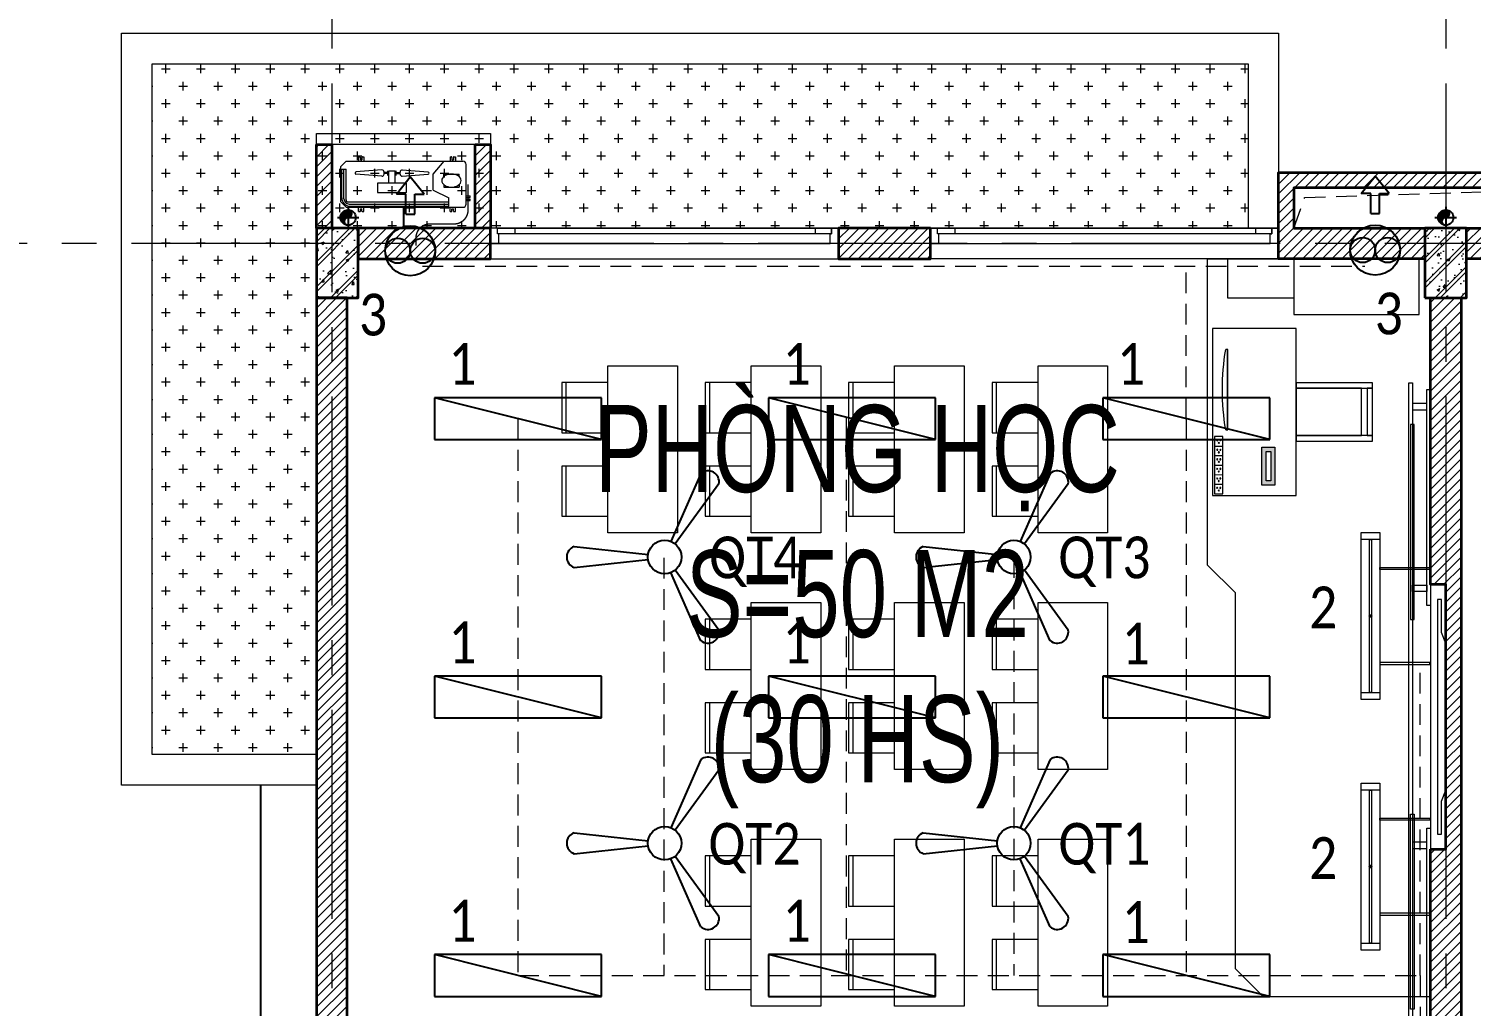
# Model space of a CAD drawing. Header units: millimetres. Extents: x 18326 to 214271, y -298828 to -198730.
# Drawn here: x 49172 to 59529, y -216608 to -209588 of the extents above; entities that cross this region are included whole.
import ezdxf
from ezdxf.enums import TextEntityAlignment as Align

# ---------------------------------------------------------------- set-up
doc = ezdxf.new("R2010")
doc.units = ezdxf.units.MM
doc.header["$LTSCALE"] = 20
doc.header["$MEASUREMENT"] = 0
for name, pattern in [('DASHED2', [0.375, 0.25, -0.125]), ('HIDDEN', [0.375, 0.25, -0.125]), ('xref LC GK$0$CENTER2', [1.125, 0.75, -0.125, 0.125, -0.125]), ('xref_mb.A2$0$2.Mat bang dien hinh$0$ACAD_ISO08W100', [36, 24, -3, 6, -3]), ('xref_mb.A2$0$HIDDEN', [0.375, 0.25, -0.125])]:
    doc.linetypes.add(name, pattern=pattern)
doc.layers.get('0').update_dxf_attribs({"lineweight": 0})
doc.layers.get('Defpoints').update_dxf_attribs({"color": 1, "lineweight": 25})
for name, color, linetype in [('!Cetech-TBD', 2, 'Continuous'), ('11TBDIEN', 6, 'Continuous'), ('CDC-E-Note', 3, 'Continuous'), ('CETECH-TBD', 2, 'Continuous'), ('TBD', 2, 'Continuous'), ('xref_mb.A2$0$1.TH_TM', 5, 'xref_mb.A2$0$TM'), ('xref_mb.A2$0$KV-Net thay 3', 251, 'Continuous')]:
    doc.layers.add(name, color=color, linetype=linetype)
for name, color, linetype, lineweight in [('0.MAU XANH- DAY DIEN', 3, 'HIDDEN', 20), ('1.5 Thiết bị điện', 2, 'Continuous', 9), ('KV-Cay xanh', 78, 'Continuous', 5), ('KV-Text', 7, 'Continuous', 25), ('xref LC GK$0$KV-Net truc', 251, 'xref LC GK$0$CENTER2', 9), ('xref_mb.A2$0$KV-Cat be tong', 6, 'Continuous', 35), ('xref_mb.A2$0$KV-Cat tuong', 4, 'Continuous', 35), ('xref_mb.A2$0$KV-Cay xanh', 78, 'Continuous', 5), ('xref_mb.A2$0$KV-Cua', 34, 'Continuous', 13), ('xref_mb.A2$0$KV-Hatch', 179, 'Continuous', 5), ('xref_mb.A2$0$KV-Net khuat', 165, 'xref_mb.A2$0$HIDDEN', 9), ('xref_mb.A2$0$KV-Net thay 1', 9, 'Continuous', 20), ('xref_mb.A2$0$KV-Net thay 2', 8, 'Continuous', 13), ('xref_mb.A2$0$KV-Noi that', 35, 'Continuous', 9), ('xref_mb.A2$0$KV-Thiet bi', 59, 'Continuous', 9)]:
    doc.layers.add(name, color=color, linetype=linetype, lineweight=lineweight)
doc.styles.add('uv-abc', font='calibril.ttf', dxfattribs={"width": 0.85})
doc.styles.add('VN', font='arial.ttf', dxfattribs={"width": 0.7})
doc.styles.add('xref_mb.A2$0$TEXT LINE TYPE-UV ABC', font='uv-abc.shx')
doc.linetypes.add('xref_mb.A2$0$TM', pattern='A,16.5,-4,["M",xref_mb.A2$0$TEXT LINE TYPE-UV ABC,S=3,R=0,X=-1.3,Y=-1.3],-4', length=24.5)

# ---------------------------------------------------------------- blocks, each defined once
blk = doc.blocks.new('T3RQƯ')
at = {"layer": 'KV-Text', "color": 8, "insert": (6568, 11805), "char_height": 625, "width": 7837.78, "attachment_point": 1, "style": 'VN'}
blk.add_mtext('\\A1;\\pxqc;PHÒNG HỌC\\PS=50 M2 \\P(30 HS)', dxfattribs=at)
blk = doc.blocks.new('t3')
at = {"layer": 'KV-Text', "color": 8, "xscale": 0.003999999956183369, "yscale": 0.003999999956183369, "zscale": 0.003999999956183369}
blk.add_blockref('T3RQƯ', (7.351, 232.338), dxfattribs=at)
blk = doc.blocks.new('q1')
at = {"layer": 'TBD', "linetype": 'ByBlock'}
for p, q in [((-75, 651), (-18, 119)), ((75, 651), (18, 119)), ((-601, -260), (-112, -44)), ((-526, -390), (-94, -75)), ((526, -390), (94, -75)), ((601, -260), (112, -44))]:
    blk.add_line(p, q, dxfattribs=at)
blk.add_circle((0, 0), 120, dxfattribs=at)
for centre, start, end in [((0, 623), 20.3028, 159.6972), ((-539, -311), 140.3028, 279.6972), ((539, -311), 260.3028, 39.6972)]:
    blk.add_arc(centre, 80, start, end, dxfattribs=at)
blk = doc.blocks.new('DEN CHIEU BANGTAOTHEM')
for p, q in [((-829, -694), (-829, -509)), ((-829, -509), (-759, -509)), ((-829, -694), (-829, -509)), ((-829, -509), (840, -509)), ((-759, -509), (-759, -694)), ((770, -694), (770, -509)), ((770, -509), (840, -509)), ((840, -509), (840, -694)), ((840, -509), (840, -694)), ((-759, -694), (-829, -694)), ((840, -694), (-829, -694)), ((-759, -591), (770, -591)), ((-759, -612), (-759, -591)), ((770, -612), (-759, -612)), ((770, -591), (770, -612)), ((840, -694), (770, -694))]:
    blk.add_line(p, q)
at = {"elevation": 0}
for points in [[(-458, -9), (-458, -509), (-479, -509), (-479, -9)], [(469, -9), (469, -509), (490, -509), (490, -9)]]:
    blk.add_lwpolyline(points, close=True, dxfattribs=at)
at = {"layer": 'Defpoints'}
blk.add_circle((5, -602), 9.3, dxfattribs=at)
blk = doc.blocks.new('QTRTUONG')
for centre, radius in [((-3.779, -2.918), 1.596), ((-3.779, -2.12), 0.798), ((-3.779, -3.716), 0.798)]:
    blk.add_circle(centre, radius)
blk = doc.blocks.new('quat gio1')
for p, q in [((114, 25.4), (114, -25.4)), ((114, 25.4), (228.6, 25.4)), ((228.6, 79.5), (327.3, 0)), ((228.6, 25.4), (228.6, 79.5)), ((114, -25.4), (228.6, -25.4)), ((228.6, -79.5), (327.3, 0)), ((228.6, -25.4), (228.6, -79.5))]:
    blk.add_line(p, q)
at = {"xscale": 89.50243443385698, "yscale": 89.50243443385698, "zscale": 89.50243443385698}
blk.add_blockref('QTRTUONG', (243, 261.2), dxfattribs=at)
blk = doc.blocks.new('l57')
at = {"layer": '!Cetech-TBD'}
for p, q in [((-600, 150), (600, 150)), ((600, 150), (-600, -150)), ((-600, -150), (-600, 150)), ((600, 150), (600, -150)), ((600, -150), (-600, -150))]:
    blk.add_line(p, q, dxfattribs=at)
blk = doc.blocks.new('xref LC GK$0$LC')
at = {"layer": 'xref LC GK$0$KV-Net truc', "color": 8, "ltscale": 100}
for points in [[(21000, 10100), (21000, -15500)], [(29000, 10100), (29000, -15500)], [(117812, -2300), (-10253, -2300)]]:
    blk.add_lwpolyline(points, dxfattribs=at)
blk = doc.blocks.new('xref_mb.A2$0$Module TX2C')
at = {"layer": 'xref_mb.A2$0$KV-Hatch'}
h = blk.add_hatch(dxfattribs=at)
h.set_pattern_fill('ANSI31', color=8, scale=400)
h.set_pattern_definition([(45, (-76471.89, 210604.975), (-35.355339, 35.355339), [])])
h.paths.add_polyline_path([(-16975, -415), (-15945, -415), (-15945, -125), (-18215, -125), (-18215, -415), (-17275, -415), (-17275, -635), (-18325, -635), (-18325, -15), (-15945, -15), (-15945, 185), (-15725, 185), (-15725, -635), (-16975, -635)])
h.paths.add_polyline_path([(-9705, 185), (-9935, 185), (-10725, -415), (-10725, -635), (-9275, -635), (-9275, -415), (-9705, -415)])
h.paths.add_polyline_path([(-10543, -415), (-9925, 54), (-9925, -415)], flags=16)
h.paths.add_polyline_path([(-8245, -415), (-8975, -415), (-8975, -635), (-8245, -635)])
h.paths.add_polyline_path([(-3135, -415), (-1275, -415), (-1275, -635), (-3245, -635), (-3245, -15), (25, -15), (25, -415), (-85, -415), (-85, -125), (-1015, -125), (-1015, -415), (-1235, -415), (-1235, -125), (-3135, -125)])
at = {"layer": 'xref_mb.A2$0$KV-Cat tuong', "color": 8}
blk.add_lwpolyline([(-16975, -415), (-15945, -415), (-15945, -125), (-18215, -125), (-18215, -415), (-17275, -415), (-17275, -635), (-18325, -635), (-18325, -15), (-15945, -15), (-15945, 185), (-15725, 185), (-15725, -635), (-16975, -635), (-16975, -415)], dxfattribs=at)
blk = doc.blocks.new('xref_mb.A2$0$TXBG')
at = {"layer": 'xref_mb.A2$0$KV-Hatch'}
h = blk.add_hatch(dxfattribs=at)
h.set_pattern_fill('ANSI31', color=8, scale=400)
h.set_pattern_definition([(45, (-59346.89, -121470.025), (-35.355339, 35.355339), [])])
h.paths.add_polyline_path([(-110, -950), (0, -950), (0, 950), (-110, 950), (-110, 3010), (110, 3010), (110, -3010), (-110, -3010)])
at = {"layer": 'xref_mb.A2$0$KV-Cat tuong', "color": 8}
blk.add_lwpolyline([(-110, -950), (0, -950), (0, 950), (-110, 950), (-110, 3010), (110, 3010), (110, -3010), (-110, -3010)], close=True, dxfattribs=at)
blk = doc.blocks.new('*U207')
at = {"color": 8, "linetype": 'Continuous'}
for p, q in [((-110, 1240), (-110, -1140)), ((-220, 1125), (-220, -1035)), ((-180, -1035), (-180, 1125)), ((-220, -1200), (-110, -1200))]:
    blk.add_line(p, q, dxfattribs=at)
at = {"color": 8}
for points in [[(-220, 1300), (-110, 1300), (-110, 1240), (-110, 1240), (-110, 1240), (-180, 1240), (-180, 1250), (-220, 1250)], [(-220, -1200), (-110, -1200), (-110, -1140), (-110, -1140), (-110, -1140), (-180, -1140), (-180, -1150), (-220, -1150)]]:
    blk.add_lwpolyline(points, close=True, dxfattribs=at)
at = {"color": 8, "linetype": 'Continuous'}
for points in [[(-180, 1250), (-220, 1250), (-220, 1125), (-180, 1125)], [(-180, -1035), (-220, -1035), (-220, -1150), (-180, -1150)]]:
    blk.add_lwpolyline(points, close=True, dxfattribs=at)
blk = doc.blocks.new('xref_mb.A2$0$cot30x50')
at = {"layer": 'xref_mb.A2$0$KV-Hatch'}
h = blk.add_hatch(dxfattribs=at)
h.set_pattern_fill('CHAU-01', color=8, scale=30, pattern_type=2)
h.set_pattern_definition([(50, (0, 0), (215.178055, -18.82564), [22.5, -247.5]), (355, (0, 0), (-41.6254, 225.65764), [18, -198]), (100.4514, (17.93, -1.57), (173.552815, 206.83186), [19.12206, -210.342634]), (46.1842, (0, 60), (320.172315, -49.6557), [33.75, -371.25]), (96.6356, (26.68, 55.86), (280.39881, 292.23536), [28.68309, -315.5139]), (351.1842, (0, 60), (280.39858, 292.23558), [27, -297]), (21, (30, 45), (179.072116, -120.785667), [22.5, -247.5]), (326, (30, 45), (72.9946, 217.545014), [18, -198]), (71.4514, (44.92, 34.93), (252.06679, 96.75915), [19.12206, -210.342634]), (37.5, (0, 0), (3.6479566, 99.868156), [0, -195.6, 0, -201, 0, -198.75]), (7.5, (0, 0), (78.920861, 118.323514), [0, -114.6, 0, -191.1, 0, -75.75]), (327.5, (-66.9, 0), (160.146731, -6.7664615), [0, -75, 0, -234, 0, -310.5]), (317.5, (-96.9, 0), (174.95585, 30.031495), [0, -97.5, 0, -155.4, 0, -220.5]), (45, (0, 0), (-90.156115, 90.156115), []), (45, (0, 36.75), (-90.156115, 90.156115), [])])
h.paths.add_polyline_path([(-778332, 133391), (-778632, 133391), (-778632, 132891), (-778332, 132891)])
at = {"layer": 'xref_mb.A2$0$KV-Cat be tong', "color": 8}
blk.add_lwpolyline([(-778632, 132891), (-778332, 132891), (-778332, 133391), (-778632, 133391)], close=True, dxfattribs=at)
blk = doc.blocks.new('xref_mb.A2$0$dvct1')
at = {"layer": 'xref_mb.A2$0$KV-Cat be tong', "color": 8}
for p in [(1305428, -124760), (1313388, -124760)]:
    blk.add_blockref('xref_mb.A2$0$cot30x50', p, dxfattribs=at)
blk = doc.blocks.new('xref_mb.A2$0$LCT1')
at = {"layer": 'xref_mb.A2$0$KV-Cat be tong', "color": 8}
blk.add_blockref('xref_mb.A2$0$dvct1', (-526906, -8522), dxfattribs=at)
blk = doc.blocks.new('xref_mb.A2$0$CN')
at = {"color": 8}
for p, q in [((-286.7, -348.5), (-286.7, 378.5)), ((-19.9, 398.4), (-266.8, 398.4)), ((-71.3, 398.4), (-71.3, 423.2)), ((-61.4, 423.2), (-71.3, 423.2)), ((-61.4, 398.4), (-61.4, 423.2)), ((-51.4, 398.4), (-51.4, 423.2)), ((-41.4, 423.2), (-51.4, 423.2)), ((-41.4, 398.4), (-41.4, 423.2)), ((0, -348.5), (0, 378.5)), ((-314, 332, 3.3), (-286.7, 332)), ((-314, 323.4, 3.3), (-314, 332, 3.3)), ((-314, 298.8, 3.3), (-314, 307.4, 3.3)), ((-314, 298.8, 3.3), (-286.7, 298.8)), ((-310.7, 320, 3.3), (-295.8, 320, 3.3)), ((-310.7, 310.8, 3.3), (-295.8, 310.8, 3.3)), ((-295.8, 310.8, 3.3), (-295.8, 320, 3.3)), ((27.3, 332, 3.3), (0, 332)), ((27.3, 298.8, 3.3), (0, 298.8)), ((9.1, 310.8, 3.3), (9.1, 320, 3.3)), ((23.9, 320, 3.3), (9.1, 320, 3.3)), ((23.9, 310.8, 3.3), (9.1, 310.8, 3.3)), ((27.3, 323.4, 3.3), (27.3, 332, 3.3)), ((27.3, 298.8, 3.3), (27.3, 307.4, 3.3)), ((-314, -238, -0.4), (-286.7, -238, -3.8)), ((-314, -246.6, -0.4), (-314, -238, -0.4)), ((-314, -271.2, -0.4), (-314, -262.6, -0.4)), ((-310.7, -249.9, -0.4), (-295.8, -249.9, -0.4)), ((-310.7, -259.2, -0.4), (-295.8, -259.2, -0.4)), ((-295.8, -259.2, -0.4), (-295.8, -249.9, -0.4)), ((27.3, -238, -0.4), (0, -238, -3.8)), ((9.1, -259.2, -0.4), (9.1, -249.9, -0.4)), ((23.9, -249.9, -0.4), (9.1, -249.9, -0.4)), ((23.9, -259.2, -0.4), (9.1, -259.2, -0.4)), ((27.3, -246.6, -0.4), (27.3, -238, -0.4)), ((27.3, -271.2, -0.4), (27.3, -262.6, -0.4)), ((-314, -271.2, -0.4), (-286.7, -271.2, -3.8)), ((-253.5, -381.6), (-286.7, -348.5)), ((0, -348.5), (-33.2, -381.6)), ((27.3, -271.2, -0.4), (0, -271.2, -3.8)), ((-33.2, -381.6), (-253.5, -381.6))]:
    blk.add_line(p, q, dxfattribs=at)
at = {"color": 8, "lineweight": 5}
for p, q in [((-191.1, 354.7), (-206.6, 354.7)), ((-206.6, 260.3), (-206.6, 354.7)), ((-140.7, 354.7), (-125.2, 354.7)), ((-125.2, 260.3), (-125.2, 354.7)), ((-107, 194.7), (-59.8, 290.7)), ((-6.6, 290.7), (-59.8, 290.7)), ((-33.2, -335.2), (-33.2, 290.7)), ((-19.9, -328.5), (-19.9, 290.7)), ((-6.6, -321.9), (-6.6, 290.7)), ((-205.6, 194.7), (-286.7, 261.4)), ((-191.1, 260.3), (-206.6, 260.3)), ((-107, 194.7), (-205.6, 194.7)), ((-140.7, 260.3), (-125.2, 260.3)), ((-232.6, 1), (-219.6, 163.4)), ((-193.5, 1), (-206.5, 163.4)), ((-198.6, -36.3), (-227.4, -36.3)), ((-150.6, -41.8), (-227.4, -41.8)), ((-227.4, -82.2), (-227.4, -41.8)), ((-150.6, -82.2), (-227.4, -82.2)), ((-198.6, -87.7), (-227.4, -87.7)), ((-206.8, -12.2), (-219.3, -12.2)), ((-216.6, -36.3), (-216.6, -12.2)), ((-216.6, -87.7), (-216.6, -111.8)), ((-209.4, -36.3), (-209.4, -12)), ((-209.4, -87.7), (-209.4, -112.1)), ((-232.6, -125.1), (-219.6, -287.4)), ((-206.8, -111.8), (-219.3, -111.8)), ((-193.5, -125.1), (-206.5, -287.4)), ((-46.5, -348.5), (-237.1, -348.5)), ((-237.1, -375), (-237.1, -348.5)), ((-53.1, -361.7), (-237.1, -361.7)), ((-59.7, -375), (-237.1, -375))]:
    blk.add_line(p, q, dxfattribs=at)
blk.add_lwpolyline([(-92.9, -152.2), (-92.9, 28.1), (-150.6, 28.1), (-150.6, -152.2)], close=True, dxfattribs=at)
at = {"color": 8}
for centre, radius, start, end in [((-266.8, 378.5), 19.9, 90, 180), ((-19.9, 378.5), 19.9, 0, 90), ((-310.7, 323.4, 3.3), 3.32, 180, 270), ((-310.7, 307.4, 3.3), 3.32, 90, 180), ((23.9, 323.4, 3.3), 3.32, 270, 0), ((23.9, 307.4, 3.3), 3.32, 0, 90), ((-310.7, -246.6, -0.4), 3.32, 180, 270), ((-310.7, -262.6, -0.4), 3.32, 90, 180), ((23.9, -246.6, -0.4), 3.32, 270, 0), ((23.9, -262.6, -0.4), 3.32, 0, 90)]:
    blk.add_arc(centre, radius, start, end, dxfattribs=at)
at = {"color": 8, "lineweight": 5}
for centre, radius, start, end in [((-213, 161.5), 6.84, 16.36423, 163.63577), ((-219.3, 1), 13.3, 180, 270), ((-206.8, 1), 13.3, 270, 0), ((-219.3, -125.1), 13.3, 90, 180), ((-206.8, -125.1), 13.3, 0, 90), ((-213, -285.5), 6.84, 196.36423, 343.63577), ((-59.7, -321.9), 53.1, 270, 0), ((-53.1, -328.5), 33.2, 270, 0), ((-46.5, -335.2), 13.3, 270, 0)]:
    blk.add_arc(centre, radius, start, end, dxfattribs=at)
at = {"color": 8, "lineweight": 5, "extrusion": (0, 0, -1)}
blk.add_ellipse((-165.9, 307.5), major_axis=(0, -60.1), ratio=0.677923, dxfattribs=at)
at = {"layer": 'Defpoints', "color": 8}
blk.add_line((0, 8.4), (130, 8.4), dxfattribs=at)
blk.add_lwpolyline([(130, -381.6), (130, 398.4)], dxfattribs=at)
blk = doc.blocks.new('xref_mb.A2$0$Module che dieu hoa 2')
at = {"layer": 'xref_mb.A2$0$KV-Hatch'}
h = blk.add_hatch(dxfattribs=at)
h.set_pattern_fill('ANSI31', color=8, scale=400)
h.set_pattern_definition([(45, (-91222.316, 211019.975), (-35.355339, 35.355339), [])])
h.paths.add_polyline_path([(0, 600), (110, 600), (110, 0), (0, 0)])
h.paths.add_polyline_path([(1140, 600), (1250, 600), (1250, 0), (1140, 0)])
at = {"layer": 'xref_mb.A2$0$KV-Cat tuong', "color": 8}
for points in [[(0, 600), (110, 600), (110, 0), (0, 0)], [(1140, 600), (1250, 600), (1250, 0), (1140, 0)]]:
    blk.add_lwpolyline(points, close=True, dxfattribs=at)
at = {"layer": 'xref_mb.A2$0$KV-Thiet bi', "color": 8}
blk.add_lwpolyline([(0, 680), (1250, 680), (1250, 600), (0, 600)], close=True, dxfattribs=at)
at = {"layer": 'xref_mb.A2$0$KV-Thiet bi', "color": 8, "const_width": 10}
blk.add_lwpolyline([(715, -125), (715, -70, -0.414214), (815, 30), (989, 30, 0.414214), (1089, 130), (1089, 315)], format="xyb", dxfattribs=at)
at = {"layer": 'xref_mb.A2$0$KV-Thiet bi', "color": 8, "xscale": 1.15384615384619, "yscale": 1.15384615384619, "zscale": 1.15384615384619, "rotation": 270}
blk.add_blockref('xref_mb.A2$0$CN', (615, 150), dxfattribs=at)
blk = doc.blocks.new('xref_mb.A2$0$ghe vi tinh giao vien')
at = {"color": 8}
for points in [[(-170, 0), (-170, 550), (-210, 550), (-210, 0)], [(170, 550), (-170, 550), (-170, 510), (170, 510)], [(210, 0), (210, 550), (170, 550), (170, 0)], [(170, 0), (170, 470), (-170, 470), (-170, 0)]]:
    blk.add_lwpolyline(points, close=True, dxfattribs=at)
blk = doc.blocks.new('xref_mb.A2$0$MT XACH TAY')
at = {"layer": 'xref_mb.A2$0$KV-Noi that', "color": 8}
for p, q in [((1945309, 219420, 0), (1945309, 219432, 0)), ((1945309, 219416, 0), (1945309, 219428, 0)), ((1945885, 219420, 0), (1945309, 219420, 0)), ((1945885, 219416, 0), (1945309, 219416, 0)), ((1945885, 219432, 0), (1945885, 219420, 0)), ((1945885, 219428, 0), (1945885, 219416, 0))]:
    blk.add_line(p, q, dxfattribs=at)
blk.add_arc((1945597, 217716, 0), 1740, 80.4727, 99.5273, dxfattribs=at)
blk = doc.blocks.new('xref_mb.A2$0$O cam HDMI')
at = {"layer": 'xref_mb.A2$0$KV-Noi that'}
h = blk.add_hatch(color=8, dxfattribs=at)
h.dxf.hatch_style = 1
h.paths.add_polyline_path([(-227, 108), (227, 108), (227, -47), (-227, -47)])
h.paths.add_polyline_path([(-176, 57), (176, 57), (176, 3), (-176, 3)], flags=16)
at = {"layer": 'xref_mb.A2$0$KV-Noi that', "color": 8}
for points in [[(-227, 108), (227, 108), (227, -47), (-227, -47)], [(-176, 57), (176, 57), (176, 3), (-176, 3)]]:
    blk.add_lwpolyline(points, close=True, dxfattribs=at)
blk = doc.blocks.new('xref_mb.A2$0$o dien 6d')
at = {"layer": 'xref_mb.A2$0$KV-Noi that', "color": 8}
for p, q in [((5842817.9, -64279), (5842817.9, -64329.4)), ((5842875.1, -64279), (5842875.1, -64329.4)), ((5842932.2, -64279), (5842932.2, -64329.4)), ((5842989.3, -64279), (5842989.3, -64329.4)), ((5843046.4, -64279), (5843046.4, -64329.4)), ((5843103.6, -64279), (5843103.6, -64329.4))]:
    blk.add_line(p, q, dxfattribs=at)
blk.add_lwpolyline([(5843103.6, -64279), (5843103.6, -64329.4), (5842760.8, -64329.4), (5842760.8, -64279)], close=True, dxfattribs=at)
for centre in [(5842783.2, -64295.7), (5842840.3, -64295.7), (5842897.4, -64295.7), (5842954.6, -64295.7), (5843011.7, -64295.7), (5843068.8, -64295.7), (5842783.2, -64314.3), (5842798.6, -64305), (5842840.3, -64314.3), (5842855.7, -64305), (5842897.4, -64314.3), (5842912.8, -64305), (5842954.6, -64314.3), (5842970, -64305), (5843011.7, -64314.3), (5843027.1, -64305), (5843068.8, -64314.3), (5843084.2, -64305)]:
    blk.add_ellipse(centre, major_axis=(3.23, 0), ratio=1, dxfattribs=at)
blk = doc.blocks.new('xref_mb.A2$0$A$Cb15db4b7')
at = {"color": 8}
blk.add_line((50, 155), (4750, 155), dxfattribs=at)
for points in [[(3242.5, 235), (3005, 235), (2927, 265), (1873, 265), (1795, 235), (1557.5, 235), (1557.5, 205), (3242.5, 205)], [(50, 155), (1600, 155), (1600, 130), (50, 130)], [(150, 25), (196, 25), (196, 130), (150, 130)], [(1500, 25), (1454, 25), (1454, 130), (1500, 130)], [(3200, 155), (4750, 155), (4750, 130), (3200, 130)], [(3300, 25), (3346, 25), (3346, 130), (3300, 130)], [(4650, 25), (4604, 25), (4604, 130), (4650, 130)], [(0, 25), (4800, 25), (4800, 0), (0, 0)], [(1700, 37.5), (300, 37.5), (300, 12.5), (1700, 12.5)], [(3100, 37.5), (4500, 37.5), (4500, 12.5), (3100, 12.5)]]:
    blk.add_lwpolyline(points, close=True, dxfattribs=at)
blk = doc.blocks.new('xref_mb.A2$0$SFĐÁ12')
at = {"layer": 'xref_mb.A2$0$KV-Noi that', "color": 8}
for points in [[(150, 110), (150, 390), (110, 390), (110, 5410), (1310, 5410), (1510, 5210), (1510, 2510), (1710, 2310), (1710, 110)], [(1075, 1810), (1075, 610), (1675, 610), (1675, 1810)], [(1092, 510), (192, 510), (192, 110), (1092, 110)], [(1092, 393), (1566, 393), (1566, 110), (1092, 110)]]:
    blk.add_lwpolyline(points, close=True, dxfattribs=at)
at = {"color": 8}
for name, p, xscale, yscale, zscale, rotation in [('xref_mb.A2$0$o dien 6d', (60278, -7010106), -1.200000000000005, 1.200000000000005, 1.200000000000002, 269.8486810506511), ('xref_mb.A2$0$O cam HDMI', (1255, 1599), 0.600000000000003, 0.600000000000003, 0.600000000000003, 270)]:
    blk.add_blockref(name, p, dxfattribs=dict(at, xscale=xscale, yscale=yscale, zscale=zscale, rotation=rotation))
at = {"color": 8, "xscale": -1, "rotation": 270}
blk.add_blockref('xref_mb.A2$0$MT XACH TAY', (-217852, -1944547), dxfattribs=at)
at = {"layer": 'xref_mb.A2$0$KV-Noi that', "color": 8, "rotation": 90}
for name, p in [('xref_mb.A2$0$A$Cb15db4b7', (265, 1000)), ('xref_mb.A2$0$ghe vi tinh giao vien', (1075, 1210))]:
    blk.add_blockref(name, p, dxfattribs=at)
blk = doc.blocks.new('xref_mb.A2$0$LOPCB')
at = {"color": 8}
for p, q in [((3103, 4870), (3103, 5230)), ((4133, 4870), (4133, 5230)), ((5163, 4870), (5163, 5230)), ((3103, 4270), (3103, 4630)), ((4133, 4270), (4133, 4630)), ((5163, 4270), (5163, 4630)), ((3103, 3170), (3103, 3530)), ((4133, 3170), (4133, 3530)), ((5163, 3170), (5163, 3530)), ((3103, 2570), (3103, 2930)), ((4133, 2570), (4133, 2930)), ((5163, 2570), (5163, 2930)), ((3103, 1470), (3103, 1830)), ((4133, 1470), (4133, 1830)), ((5163, 1470), (5163, 1830)), ((6193, 1470), (6193, 1830)), ((3103, 870), (3103, 1230)), ((4133, 870), (4133, 1230)), ((5163, 870), (5163, 1230)), ((6193, 870), (6193, 1230))]:
    blk.add_line(p, q, dxfattribs=at)
for points in [[(2245, 6761), (5505, 6761), (5505, 6361), (2245, 6361)], [(2303, 5350), (2803, 5350), (2803, 4150), (2303, 4150)], [(3333, 5350), (3833, 5350), (3833, 4150), (3333, 4150)], [(4363, 5350), (4863, 5350), (4863, 4150), (4363, 4150)], [(2803, 4870), (3133, 4870), (3133, 5230), (2803, 5230)], [(3833, 4870), (4163, 4870), (4163, 5230), (3833, 5230)], [(4863, 4870), (5193, 4870), (5193, 5230), (4863, 5230)], [(2803, 4270), (3133, 4270), (3133, 4630), (2803, 4630)], [(3833, 4270), (4163, 4270), (4163, 4630), (3833, 4630)], [(4863, 4270), (5193, 4270), (5193, 4630), (4863, 4630)], [(2303, 3650), (2803, 3650), (2803, 2450), (2303, 2450)], [(3333, 3650), (3833, 3650), (3833, 2450), (3333, 2450)], [(4363, 3650), (4863, 3650), (4863, 2450), (4363, 2450)], [(2803, 3170), (3133, 3170), (3133, 3530), (2803, 3530)], [(3833, 3170), (4163, 3170), (4163, 3530), (3833, 3530)], [(4863, 3170), (5193, 3170), (5193, 3530), (4863, 3530)], [(2803, 2570), (3133, 2570), (3133, 2930), (2803, 2930)], [(3833, 2570), (4163, 2570), (4163, 2930), (3833, 2930)], [(4863, 2570), (5193, 2570), (5193, 2930), (4863, 2930)], [(2303, 1950), (2803, 1950), (2803, 750), (2303, 750)], [(3333, 1950), (3833, 1950), (3833, 750), (3333, 750)], [(4363, 1950), (4863, 1950), (4863, 750), (4363, 750)], [(5393, 1950), (5893, 1950), (5893, 750), (5393, 750)], [(2803, 1470), (3133, 1470), (3133, 1830), (2803, 1830)], [(3833, 1470), (4163, 1470), (4163, 1830), (3833, 1830)], [(4863, 1470), (5193, 1470), (5193, 1830), (4863, 1830)], [(5893, 1470), (6223, 1470), (6223, 1830), (5893, 1830)], [(2803, 870), (3133, 870), (3133, 1230), (2803, 1230)], [(3833, 870), (4163, 870), (4163, 1230), (3833, 1230)], [(4863, 870), (5193, 870), (5193, 1230), (4863, 1230)], [(5893, 870), (6223, 870), (6223, 1230), (5893, 1230)]]:
    blk.add_lwpolyline(points, close=True, dxfattribs=at)
at = {"layer": 'xref_mb.A2$0$KV-Cat tuong', "color": 8}
blk.add_blockref('xref_mb.A2$0$SFĐÁ12', (-125, -129), dxfattribs=at)
at = {"color": 8}
blk.add_wipeout([(2245, 6761), (2245, 6361), (5505, 6361), (5505, 6761)], dxfattribs=at)
for p, q in [((2245, 6361), (5505, 6761)), ((5505, 6361), (2245, 6761))]:
    blk.add_line(p, q, dxfattribs=at)
blk = doc.blocks.new('xref_mb.A2$0$od')
at = {"ltscale": 10}
h = blk.add_hatch(dxfattribs=at)
h.set_pattern_fill('ANSI31', color=8, scale=0.5, style=0)
h.set_pattern_definition([(45, (-2211.68692, 549.289586), (-0.0441941738, 0.0441941738), [])])
h.paths.add_polyline_path([(-0.62, 0, -0.414214), (0, 0.62), (0, 0)])
h.paths.add_polyline_path([(0, -0.62, -0.414214), (-0.62, 0), (0, 0, 1)])
h.paths.add_polyline_path([(0, 0), (0, 0.62, -1)])
at = {"color": 8, "linetype": 'xref_mb.A2$0$2.Mat bang dien hinh$0$ACAD_ISO08W100', "ltscale": 0.02}
for p, q in [((-0.88, 0), (0.88, 0)), ((0, 0.88), (0, -0.88))]:
    blk.add_line(p, q, dxfattribs=at)
at = {"color": 8, "linetype": 'Continuous', "ltscale": 10}
blk.add_circle((0, 0), 0.625, dxfattribs=at)
for centre, start, end in [((0, -0.31), 90, 270), ((0, 0.31), 270, 90)]:
    blk.add_arc(centre, 0.312, start, end, dxfattribs=at)
blk = doc.blocks.new('xref_mb.A2$0$A$Cfcf270b9')
at = {"layer": 'xref_mb.A2$0$1.TH_TM', "color": 8, "lineweight": 40, "ltscale": 0.25, "xscale": 87.99999999985768, "yscale": 87.99999999985768, "zscale": 87.99999999985768}
for p in [(-63882, 9986), (-56000, 9986)]:
    blk.add_blockref('xref_mb.A2$0$od', p, dxfattribs=at)

msp = doc.modelspace()

# ---------------------------------------------------------------- hatches: boundary and pattern name
at = {"layer": 'xref_mb.A2$0$KV-Cay xanh'}
h = msp.add_hatch(dxfattribs=at)
h.set_pattern_fill('CROSS', color=8, scale=500)
h.paths.add_polyline_path([(57927, -211020), (51237, -211020), (51237, -214800), (50057, -214800), (50057, -209840), (57927, -209840)])
at = {"layer": 'xref_mb.A2$0$KV-Hatch'}
h = msp.add_hatch(dxfattribs=at)
h.set_pattern_fill('ANSI31', color=8, scale=400)
h.paths.add_polyline_path([(112677, -220930), (115237, -220930), (115237, -220820), (112457, -220820), (112457, -221440), (115457, -221440), (115457, -221040), (115237, -221040), (115237, -221330), (112677, -221330)])
h.paths.add_polyline_path([(102627, -221640), (102737, -221640), (102737, -220820), (102627, -220820)])
h.paths.add_polyline_path([(99237, -221040), (99237, -221640), (99467, -221640), (100257, -221040), (100257, -220820), (99457, -220820), (99457, -221040), (100075, -221040), (99457, -221509), (99457, -221040)])
h.paths.add_polyline_path([(67457, -221040), (67457, -221640), (67227, -221640), (66437, -221040), (66437, -220820), (67237, -220820), (67237, -221040), (66619, -221040), (67237, -221509), (67237, -221040)])
h.paths.add_polyline_path([(56977, -220930), (59237, -220930), (59237, -220820), (56757, -220820), (56757, -221440), (59457, -221440), (59457, -221040), (59237, -221040), (59237, -221330), (56977, -221330)])
h.paths.add_polyline_path([(59567, -221640), (59457, -221640), (59457, -220820), (59567, -220820)])
h.paths.add_polyline_path([(51237, -221040), (51237, -221520), (50947, -221520), (50947, -220300), (51237, -220300), (51237, -220820), (51457, -220820), (51457, -220160), (50947, -220160), (50947, -219360), (51457, -219360), (51457, -219140), (50837, -219140), (50837, -221740), (51457, -221740), (51457, -221040)])
h.paths.add_polyline_path([(51457, -211520), (51237, -211520), (51237, -217540), (51457, -217540)])
h.paths.add_polyline_path([(52487, -211020), (51537, -211020), (51537, -211240), (52487, -211240)])
h.paths.add_polyline_path([(55647, -211020), (54987, -211020), (54987, -211240), (55647, -211240)])

# ---------------------------------------------------------------- linework, layer by layer
at = {"layer": '0.MAU XANH- DAY DIEN', "linetype": 'DASHED2', "ltscale": 30}
for points in [[(51998, -211293), (58767, -211293)], [(57484, -212388), (57484, -211293)], [(52684, -212388), (52684, -216388), (59162, -216388), (59162, -217411)], [(55041, -212377), (55041, -216377)], [(57484, -212388), (57484, -216388)], [(53733, -213387), (53733, -216388)], [(56246, -213382), (56246, -216388)], [(59162, -216388), (59162, -214154)]]:
    msp.add_lwpolyline(points, dxfattribs=at)
at = {"layer": 'xref_mb.A2$0$KV-Cat tuong', "color": 8}
for points in [[(52487, -211020), (51537, -211020), (51537, -211240), (52487, -211240)], [(55647, -211020), (54987, -211020), (54987, -211240), (55647, -211240)], [(51457, -211520), (51237, -211520), (51237, -217540), (51457, -217540)]]:
    msp.add_lwpolyline(points, close=True, dxfattribs=at)
at = {"layer": 'xref_mb.A2$0$KV-Net khuat', "color": 8, "ltscale": 30}
msp.add_lwpolyline([(58257, -211020), (58334, -210799), (60527, -210730)], dxfattribs=at)
at = {"layer": 'xref_mb.A2$0$KV-Net thay 2', "color": 8}
msp.add_lwpolyline([(58147, -211020), (51237, -211020), (51237, -215020), (49837, -215020), (49837, -209620), (58147, -209620), (58147, -211020)], dxfattribs=at)
for points in [[(57927, -211020), (51237, -211020), (51237, -214800), (50057, -214800), (50057, -209840), (57927, -209840)], [(54987, -211020), (52487, -211020), (52487, -211240), (54987, -211240)], [(55647, -211020), (58147, -211020), (58147, -211240), (55647, -211240)]]:
    msp.add_lwpolyline(points, close=True, dxfattribs=at)
at = {"layer": 'xref_mb.A2$0$KV-Net thay 3', "color": 8}
msp.add_lwpolyline([(50837, -219140), (50837, -215020)], dxfattribs=at)

# ---------------------------------------------------------------- block references
at = {"color": 8}
msp.add_blockref('xref_mb.A2$0$LCT1', (51347, -211130), dxfattribs=at)
at = {"xscale": -0.9999811998533592, "yscale": 0.9999811998533592, "zscale": 0.9999811998533592, "rotation": 180}
for p in [(52684, -212388), (55084, -212388), (57484, -212388), (52684, -214388), (55084, -214388), (57484, -214388), (52684, -216388), (55084, -216388), (57484, -216388)]:
    msp.add_blockref('l57', p, dxfattribs=at)
at = {"layer": '1.5 Thiết bị điện', "xscale": 0.7190646153845159, "yscale": 0.7190646153845159, "zscale": 0.7190646153845159, "rotation": 270}
for p in [(59239, -213802), (59239, -215602)]:
    msp.add_blockref('DEN CHIEU BANGTAOTHEM', p, dxfattribs=at)
at = {"layer": '11TBDIEN', "xscale": 1.257052719486237, "yscale": 1.257052719486237, "zscale": 1.257052719486237, "rotation": 90}
for p in [(51911, -211063), (58840, -211058)]:
    msp.add_blockref('quat gio1', p, dxfattribs=at)
at = {"layer": 'CETECH-TBD', "ltscale": 1000, "rotation": 89.99999999999999}
for p in [(53738, -213382), (56246, -213382), (53738, -215438), (56246, -215438)]:
    msp.add_blockref('q1', p, dxfattribs=at)
at = {"layer": 'KV-Cay xanh', "color": 8, "xscale": 250, "yscale": 250, "zscale": 250}
msp.add_blockref('t3', (42797, -282180), dxfattribs=at)
at = {"layer": 'xref LC GK$0$KV-Net truc', "color": 8}
msp.add_blockref('xref LC GK$0$LC', (30347, -208830), dxfattribs=at)
at = {"layer": 'xref_mb.A2$0$KV-Cat tuong', "color": 8}
for name, p in [('xref_mb.A2$0$Module che dieu hoa 2', (51237, -211020)), ('xref_mb.A2$0$TXBG', (59347, -214530))]:
    msp.add_blockref(name, p, dxfattribs=at)
at = {"layer": 'xref_mb.A2$0$KV-Cua', "color": 8, "xscale": -1, "rotation": 90}
for p in [(53787, -211240), (56947, -211240)]:
    msp.add_blockref('*U207', p, dxfattribs=at)
at = {"layer": 'xref_mb.A2$0$KV-Net thay 1', "color": 8}
msp.add_blockref('xref_mb.A2$0$Module TX2C', (76472, -210605), dxfattribs=at)

# ---------------------------------------------------------------- texts
at = {"layer": 'CDC-E-Note', "style": 'uv-abc', "width": 0.85}
for s, p in [('3', (51543, -211641)), ('3', (58837, -211633)), ('1', (52186, -211995)), ('1', (54586, -211995)), ('1', (56986, -211995)), ('QT4', (54056, -213385)), ('QT3', (56564, -213385)), ('2', (58366, -213744)), ('1', (52186, -213995)), ('1', (54586, -213995)), ('1', (57021, -214004)), ('QT2', (54051, -215442)), ('QT1', (56564, -215442)), ('2', (58366, -215544)), ('1', (52186, -215995)), ('1', (54586, -215995)), ('1', (57021, -216004))]:
    msp.add_text(s, height=300, dxfattribs=at).set_placement(p, align=Align.MIDDLE_LEFT)

# ---------------------------------------------------------------- next in the draw order: block references
at = {"layer": 'xref_mb.A2$0$KV-Noi that', "color": 8, "rotation": 180}
msp.add_blockref('xref_mb.A2$0$LOPCB', (59222, -211259), dxfattribs=at)

# ---------------------------------------------------------------- next in the draw order: block references
at = {"color": 8}
msp.add_blockref('xref_mb.A2$0$A$Cfcf270b9', (115347, -220930), dxfattribs=at)

doc.saveas('drawing.dxf')
